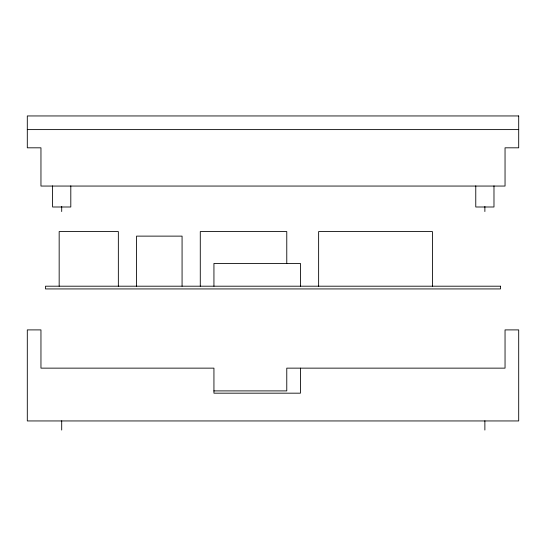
<?xml version="1.0" encoding="UTF-8"?>
<svg xmlns="http://www.w3.org/2000/svg" width="546" height="546" viewBox="0 0 546 546"><rect width="100%" height="100%" fill="white"/><g stroke="black" fill="none" stroke-linecap="round" stroke-linejoin="round"><path stroke-width="0.82" d="M27.3 129.607L518.7 129.607M213.848 390.902L286.773 390.902L286.773 368.14L505.043 368.14L505.043 329.9L518.7 329.9L518.7 420.946L27.3 420.946L27.3 329.9L40.957 329.9L40.957 368.14L213.936 368.14L213.936 393.175L300.43 393.175L300.43 368.14M493.98 185.858L493.98 206.995L475.771 206.995L475.771 185.858M484.875 206.449L484.875 211.548M484.875 420.775L484.875 430.05M432.439 286.2L432.439 231.579L318.632 231.579L318.632 286.2M300.43 286.2L300.43 263.438L213.936 263.438L213.936 286.2M286.773 263.513L286.773 231.579L200.28 231.579L200.28 286.2M182.071 286.2L182.071 236.125L136.548 236.125L136.548 286.2M118.346 286.2L118.346 231.579L59.166 231.579L59.166 286.2M70.803 185.858L70.803 206.995L52.593 206.995L52.593 185.858M61.698 206.449L61.698 211.548M61.698 420.775L61.698 430.05M518.7 115.95L27.3 115.95L27.3 147.816L40.957 147.816L40.957 186.056L505.043 186.056L505.043 147.816L518.7 147.816L518.7 115.95M500.491 286.2L45.509 286.2L45.509 288.93L500.491 288.93L500.491 286.2"/></g></svg>
